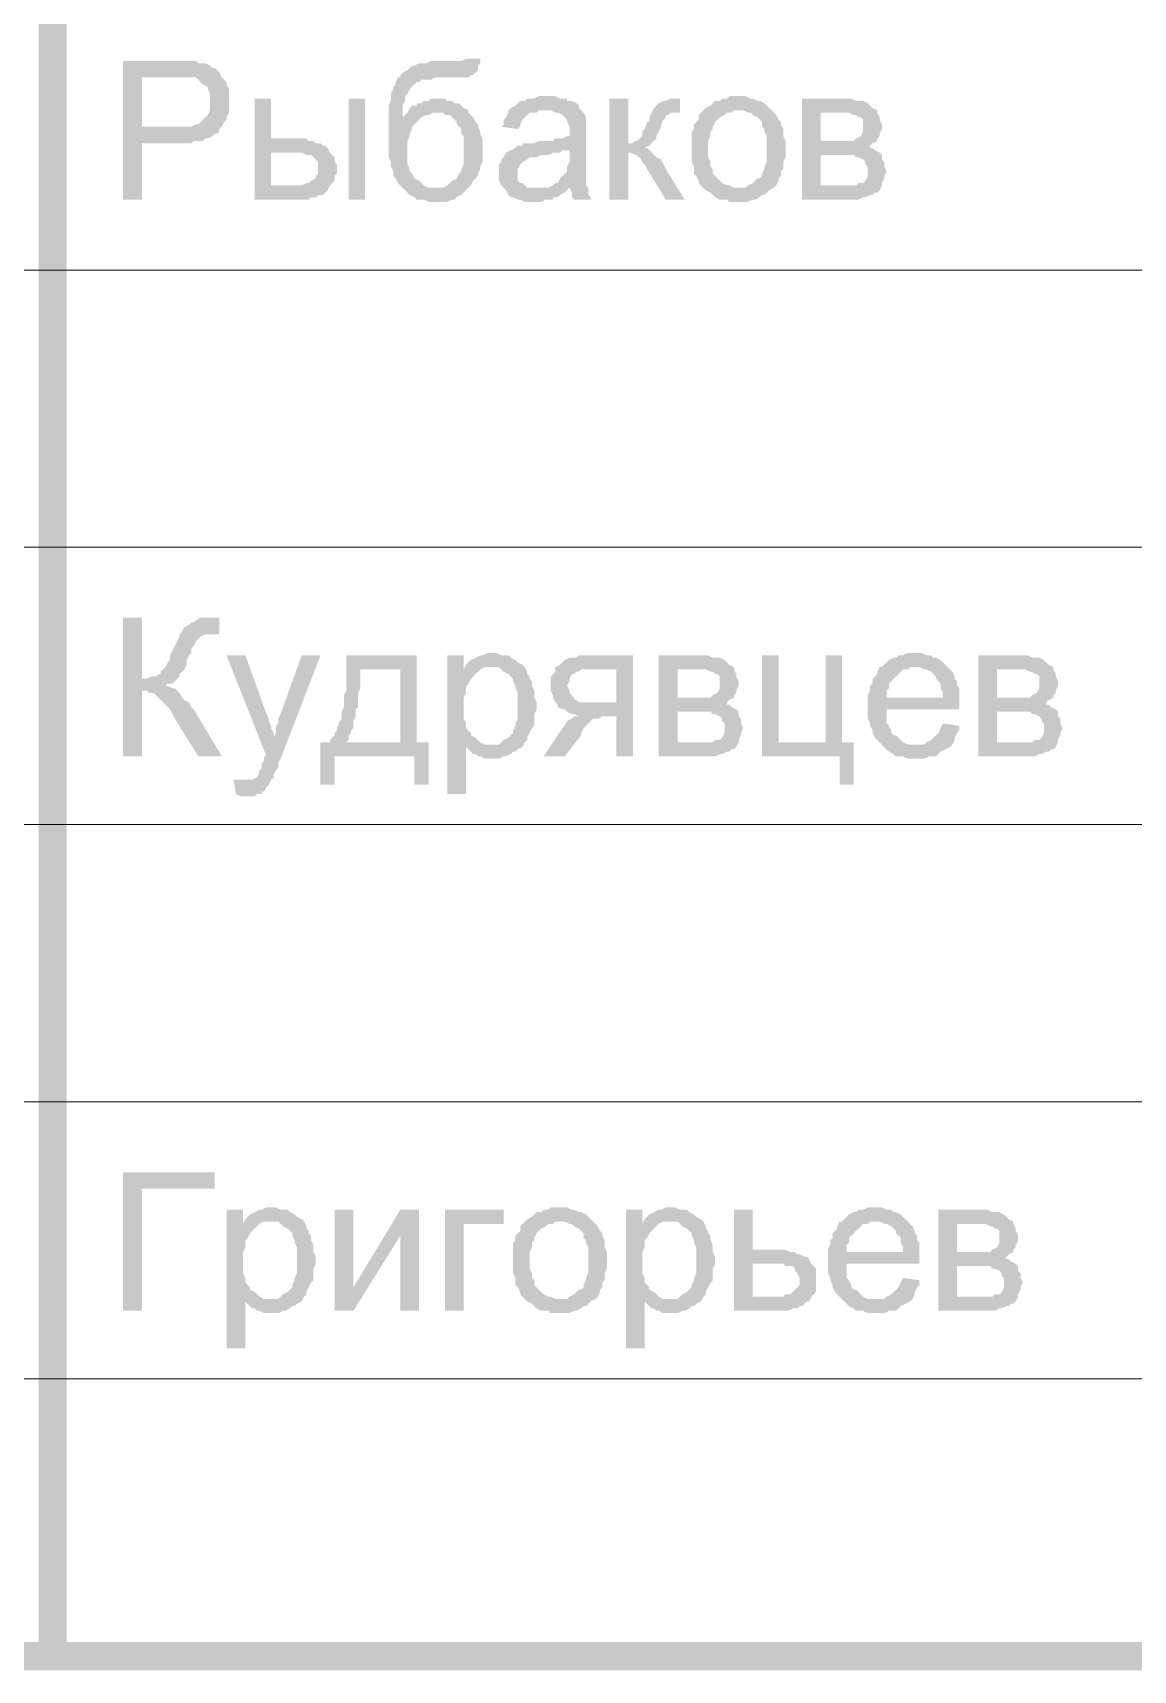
# Model space of a CAD drawing. Header units: millimetres. Extents: x -383313 to -161684, y -117025 to 99224.
# Drawn here: x -331600 to -329616, y -36104 to -33154 of the extents above; entities that cross this region are included whole.
import ezdxf

# ---------------------------------------------------------------- set-up
doc = ezdxf.new("R2010")
doc.units = ezdxf.units.MM
doc.header["$MEASUREMENT"] = 0
doc.layers.add('PDF_Geometry', color=7, linetype='Continuous')
doc.layers.add('PDF_Solid Fills', color=7, linetype='Continuous')

# ---------------------------------------------------------------- blocks, each defined once
blk = doc.blocks.new('A$Cf5759c35')
at = {"layer": 'PDF_Solid Fills'}
for points in [[(27122.8, -14939.4), (27025.4, -14939.4), (27025.4, -15189.2), (27059.3, -15189.2), (27059.3, -15087.6), (27122.8, -15087.6), (27131.3, -15087.6), (27139.7, -15087.6), (27148.2, -15087.6), (27152.4, -15083.4), (27160.9, -15083.4), (27169.4, -15083.4), (27173.6, -15079.1), (27177.8, -15079.1), (27186.3, -15074.9), (27190.5, -15070.7), (27194.8, -15070.7), (27199, -15066.4), (27199, -15062.2), (27059.3, -15058), (27059.3, -14969.1), (27122.8, -14969.1), (27203.2, -14969.1), (27199, -14960.6), (27194.8, -14956.4), (27190.5, -14952.1), (27186.3, -14952.1), (27182.1, -14947.9), (27173.6, -14943.7), (27165.1, -14943.7), (27160.9, -14943.7), (27156.7, -14939.4), (27152.4, -14939.4), (27144, -14939.4), (27139.7, -14939.4), (27131.3, -14939.4)], [(27643.5, -14935.2), (27643.5, -14935.2), (27635, -14939.4), (27635, -14939.4), (27635, -14939.4), (27630.8, -14939.4), (27622.3, -14939.4), (27613.9, -14939.4), (27601.2, -14939.4), (27592.7, -14939.4), (27584.2, -14939.4), (27580, -14939.4), (27571.5, -14943.7), (27563.1, -14943.7), (27558.8, -14943.7), (27550.4, -14947.9), (27546.1, -14947.9), (27541.9, -14952.1), (27537.7, -14956.4), (27529.2, -14960.6), (27525, -14964.8), (27525, -14969.1), (27520.7, -14969.1), (27516.5, -14977.5), (27516.5, -14981.8), (27512.3, -14986), (27512.3, -14990.2), (27508, -14998.7), (27508, -15002.9), (27508, -15011.4), (27503.8, -15019.9), (27503.8, -15024.1), (27503.8, -15032.6), (27503.8, -15041), (27503.8, -15049.5), (27503.8, -15062.2), (27503.8, -15066.4), (27503.8, -15074.9), (27503.8, -15083.4), (27503.8, -15091.8), (27503.8, -15100.3), (27503.8, -15108.8), (27503.8, -15113), (27508, -15121.5), (27508, -15125.7), (27508, -15129.9), (27512.3, -15138.4), (27512.3, -15142.6), (27512.3, -15146.9), (27516.5, -15151.1), (27520.7, -15159.6), (27525, -15163.8), (27529.2, -15168), (27533.4, -15172.3), (27537.7, -15176.5), (27541.9, -15180.7), (27550.4, -15185), (27554.6, -15189.2), (27558.8, -15189.2), (27567.3, -15189.2), (27575.8, -15193.4), (27580, -15193.4), (27588.5, -15193.4), (27596.9, -15193.4), (27601.2, -15193.4), (27609.6, -15193.4), (27618.1, -15189.2), (27622.3, -15189.2), (27626.6, -15185), (27635, -15180.7), (27635, -15180.7), (27639.3, -15176.5), (27643.5, -15172.3), (27647.7, -15168), (27588.5, -15168), (27588.5, -15168), (27580, -15168), (27575.8, -15168), (27567.3, -15163.8), (27563.1, -15159.6), (27558.8, -15155.3), (27550.4, -15151.1), (27550.4, -15151.1), (27546.1, -15142.6), (27541.9, -15138.4), (27541.9, -15134.2), (27537.7, -15125.7), (27537.7, -15117.2), (27537.7, -15113), (27537.7, -15104.5), (27537.7, -15096.1), (27537.7, -15087.6), (27537.7, -15083.4), (27541.9, -15074.9), (27541.9, -15070.7), (27546.1, -15062.2), (27546.1, -15058), (27550.4, -15053.7), (27554.6, -15049.5), (27558.8, -15045.3), (27529.2, -15041), (27529.2, -15041), (27529.2, -15032.6), (27529.2, -15028.3), (27529.2, -15019.9), (27533.4, -15011.4), (27533.4, -15007.2), (27533.4, -15002.9), (27537.7, -14998.7), (27541.9, -14990.2), (27546.1, -14986), (27550.4, -14981.8), (27554.6, -14977.5), (27558.8, -14977.5), (27563.1, -14973.3), (27567.3, -14973.3), (27575.8, -14973.3), (27580, -14973.3), (27588.5, -14969.1), (27596.9, -14969.1), (27605.4, -14969.1), (27613.9, -14969.1), (27622.3, -14969.1), (27630.8, -14969.1), (27635, -14969.1), (27643.5, -14969.1), (27647.7, -14969.1), (27652, -14964.8), (27656.2, -14964.8), (27660.4, -14960.6), (27664.7, -14956.4), (27664.7, -14947.9), (27668.9, -14943.7), (27668.9, -14935.2)], [(27203.2, -14969.1), (27122.8, -14969.1), (27156.7, -14969.1), (27160.9, -14973.3), (27165.1, -14977.5), (27169.4, -14981.8), (27177.8, -14986), (27177.8, -14986), (27177.8, -14990.2), (27182.1, -14998.7), (27182.1, -15007.2), (27182.1, -15011.4), (27182.1, -15015.6), (27182.1, -15024.1), (27182.1, -15028.3), (27177.8, -15036.8), (27173.6, -15041), (27169.4, -15045.3), (27169.4, -15045.3), (27165.1, -15049.5), (27160.9, -15053.7), (27156.7, -15053.7), (27148.2, -15058), (27139.7, -15058), (27135.5, -15058), (27122.8, -15058), (27059.3, -15058), (27199, -15062.2), (27203.2, -15058), (27207.5, -15049.5), (27211.7, -15045.3), (27211.7, -15041), (27215.9, -15032.6), (27215.9, -15024.1), (27215.9, -15019.9), (27215.9, -15011.4), (27215.9, -15011.4), (27215.9, -15002.9), (27215.9, -14998.7), (27215.9, -14990.2), (27211.7, -14981.8), (27211.7, -14977.5), (27207.5, -14973.3)], [(27292.1, -15007.2), (27262.5, -15007.2), (27262.5, -15189.2), (27359.9, -15189.2), (27364.1, -15185), (27372.6, -15185), (27376.8, -15180.7), (27385.3, -15180.7), (27389.5, -15176.5), (27393.7, -15172.3), (27393.7, -15172.3), (27398, -15163.8), (27292.1, -15163.8), (27292.1, -15104.5), (27326, -15104.5), (27398, -15104.5), (27393.7, -15096.1), (27389.5, -15091.8), (27385.3, -15091.8), (27381, -15087.6), (27372.6, -15087.6), (27368.3, -15083.4), (27359.9, -15083.4), (27355.6, -15079.1), (27347.2, -15079.1), (27338.7, -15079.1), (27330.2, -15079.1), (27292.1, -15079.1)], [(27592.7, -15007.2), (27580, -15007.2), (27575.8, -15011.4), (27567.3, -15011.4), (27563.1, -15015.6), (27554.6, -15015.6), (27554.6, -15019.9), (27546.1, -15019.9), (27541.9, -15024.1), (27537.7, -15032.6), (27533.4, -15036.8), (27529.2, -15041), (27558.8, -15045.3), (27563.1, -15041), (27571.5, -15036.8), (27575.8, -15036.8), (27584.2, -15032.6), (27588.5, -15032.6), (27647.7, -15032.6), (27647.7, -15028.3), (27639.3, -15024.1), (27635, -15019.9), (27630.8, -15015.6), (27622.3, -15015.6), (27618.1, -15011.4), (27609.6, -15011.4), (27605.4, -15007.2), (27596.9, -15007.2)], [(27791.7, -15002.9), (27791.7, -15002.9), (27774.7, -15002.9), (27766.3, -15007.2), (27762, -15007.2), (27753.6, -15007.2), (27749.3, -15011.4), (27740.9, -15011.4), (27736.6, -15015.6), (27732.4, -15019.9), (27723.9, -15024.1), (27719.7, -15028.3), (27783.2, -15028.3), (27787.4, -15028.3), (27795.9, -15028.3), (27804.4, -15032.6), (27808.6, -15032.6), (27817.1, -15036.8), (27821.3, -15041), (27821.3, -15041), (27825.5, -15045.3), (27825.5, -15049.5), (27829.8, -15058), (27829.8, -15066.4), (27829.8, -15066.4), (27829.8, -15074.9), (27825.5, -15074.9), (27817.1, -15079.1), (27812.8, -15079.1), (27804.4, -15079.1), (27800.1, -15083.4), (27791.7, -15083.4), (27783.2, -15083.4), (27774.7, -15083.4), (27766.3, -15087.6), (27757.8, -15087.6), (27753.6, -15087.6), (27745.1, -15087.6), (27745.1, -15091.8), (27736.6, -15091.8), (27732.4, -15096.1), (27829.8, -15100.3), (27829.8, -15108.8), (27829.8, -15113), (27829.8, -15121.5), (27825.5, -15129.9), (27825.5, -15134.2), (27825.5, -15138.4), (27821.3, -15142.6), (27817.1, -15146.9), (27812.8, -15151.1), (27808.6, -15159.6), (27804.4, -15159.6), (27800.1, -15163.8), (27791.7, -15168), (27829.8, -15168), (27829.8, -15168), (27834, -15176.5), (27834, -15185), (27838.2, -15189.2), (27867.9, -15189.2), (27867.9, -15185), (27863.6, -15180.7), (27863.6, -15172.3), (27863.6, -15168), (27859.4, -15163.8), (27859.4, -15159.6), (27859.4, -15155.3), (27859.4, -15151.1), (27859.4, -15142.6), (27859.4, -15134.2), (27859.4, -15125.7), (27859.4, -15113), (27859.4, -15070.7), (27859.4, -15070.7), (27859.4, -15062.2), (27859.4, -15053.7), (27859.4, -15049.5), (27859.4, -15045.3), (27859.4, -15041), (27855.2, -15032.6), (27850.9, -15028.3), (27846.7, -15024.1), (27846.7, -15019.9), (27842.5, -15015.6), (27834, -15011.4), (27825.5, -15011.4), (27825.5, -15007.2), (27817.1, -15007.2), (27812.8, -15007.2), (27804.4, -15002.9), (27795.9, -15002.9)], [(27935.6, -15007.2), (27901.7, -15007.2), (27901.7, -15189.2), (27935.6, -15189.2), (27935.6, -15104.5), (27977.9, -15104.5), (27973.7, -15100.3), (27969.5, -15096.1), (27965.2, -15096.1), (27965.2, -15096.1), (27973.7, -15091.8), (27977.9, -15087.6), (27935.6, -15087.6)], [(28028.7, -15007.2), (28011.8, -15007.2), (28003.3, -15011.4), (27999.1, -15011.4), (27990.6, -15015.6), (27986.4, -15019.9), (27986.4, -15019.9), (27982.2, -15024.1), (27977.9, -15032.6), (28020.3, -15032.6), (28028.7, -15032.6)], [(28134.6, -15002.9), (28134.6, -15002.9), (28117.6, -15002.9), (28113.4, -15007.2), (28104.9, -15007.2), (28100.7, -15011.4), (28092.2, -15011.4), (28088, -15015.6), (28083.8, -15019.9), (28075.3, -15024.1), (28075.3, -15024.1), (28071.1, -15028.3), (28134.6, -15028.3), (28134.6, -15028.3), (28143, -15028.3), (28151.5, -15032.6), (28155.7, -15032.6), (28160, -15036.8), (28168.4, -15041), (28172.7, -15045.3), (28176.9, -15049.5), (28176.9, -15058), (28181.1, -15062.2), (28181.1, -15066.4), (28185.4, -15074.9), (28185.4, -15083.4), (28185.4, -15087.6), (28185.4, -15096.1), (28185.4, -15100.3), (28185.4, -15108.8), (28185.4, -15117.2), (28185.4, -15121.5), (28181.1, -15129.9), (28181.1, -15134.2), (28176.9, -15142.6), (28176.9, -15146.9), (28172.7, -15151.1), (28168.4, -15151.1), (28164.2, -15155.3), (28160, -15159.6), (28151.5, -15163.8), (28147.3, -15168), (28138.8, -15168), (28134.6, -15168), (28071.1, -15168), (28075.3, -15172.3), (28083.8, -15176.5), (28088, -15180.7), (28092.2, -15185), (28100.7, -15189.2), (28104.9, -15189.2), (28113.4, -15189.2), (28117.6, -15193.4), (28126.1, -15193.4), (28134.6, -15193.4), (28138.8, -15193.4), (28143, -15193.4), (28151.5, -15193.4), (28160, -15189.2), (28164.2, -15189.2), (28172.7, -15185), (28176.9, -15180.7), (28181.1, -15180.7), (28185.4, -15176.5), (28189.6, -15172.3), (28198.1, -15168), (28202.3, -15163.8), (28206.5, -15155.3), (28206.5, -15151.1), (28206.5, -15151.1), (28210.8, -15146.9), (28210.8, -15138.4), (28215, -15134.2), (28215, -15125.7), (28215, -15121.5), (28219.2, -15113), (28219.2, -15104.5), (28219.2, -15096.1), (28219.2, -15091.8), (28219.2, -15083.4), (28215, -15074.9), (28215, -15066.4), (28215, -15062.2), (28210.8, -15053.7), (28210.8, -15049.5), (28206.5, -15045.3), (28202.3, -15036.8), (28198.1, -15032.6), (28193.8, -15028.3), (28189.6, -15024.1), (28185.4, -15019.9), (28181.1, -15015.6), (28172.7, -15011.4), (28168.4, -15011.4), (28160, -15007.2), (28155.7, -15007.2), (28147.3, -15002.9), (28143, -15002.9)], [(28320.8, -15007.2), (28248.9, -15007.2), (28248.9, -15189.2), (28350.5, -15189.2), (28358.9, -15185), (28363.2, -15185), (28371.6, -15180.7), (28375.9, -15180.7), (28380.1, -15176.5), (28384.3, -15176.5), (28388.6, -15172.3), (28392.8, -15163.8), (28282.7, -15163.8), (28282.7, -15108.8), (28320.8, -15108.8), (28388.6, -15104.5), (28380.1, -15100.3), (28375.9, -15096.1), (28371.6, -15096.1), (28371.6, -15091.8), (28375.9, -15087.6), (28282.7, -15083.4), (28282.7, -15032.6), (28316.6, -15032.6), (28384.3, -15028.3), (28375.9, -15024.1), (28371.6, -15019.9), (28367.4, -15015.6), (28358.9, -15011.4), (28358.9, -15011.4), (28350.5, -15011.4), (28346.2, -15011.4), (28337.8, -15007.2), (28329.3, -15007.2)], [(27647.7, -15032.6), (27588.5, -15032.6), (27601.2, -15032.6), (27605.4, -15036.8), (27613.9, -15036.8), (27618.1, -15041), (27622.3, -15045.3), (27626.6, -15049.5), (27626.6, -15053.7), (27630.8, -15058), (27635, -15062.2), (27635, -15070.7), (27639.3, -15074.9), (27639.3, -15083.4), (27639.3, -15091.8), (27639.3, -15096.1), (27639.3, -15104.5), (27639.3, -15113), (27639.3, -15121.5), (27639.3, -15125.7), (27635, -15134.2), (27635, -15138.4), (27630.8, -15142.6), (27626.6, -15151.1), (27626.6, -15151.1), (27618.1, -15155.3), (27613.9, -15159.6), (27609.6, -15163.8), (27601.2, -15168), (27596.9, -15168), (27588.5, -15168), (27647.7, -15168), (27652, -15163.8), (27656.2, -15155.3), (27660.4, -15151.1), (27664.7, -15146.9), (27664.7, -15142.6), (27668.9, -15134.2), (27668.9, -15129.9), (27673.1, -15121.5), (27673.1, -15113), (27673.1, -15108.8), (27673.1, -15100.3), (27673.1, -15096.1), (27673.1, -15087.6), (27673.1, -15079.1), (27668.9, -15070.7), (27668.9, -15066.4), (27664.7, -15058), (27664.7, -15053.7), (27660.4, -15049.5), (27656.2, -15041), (27652, -15036.8)], [(27719.7, -15028.3), (27719.7, -15032.6), (27715.5, -15041), (27711.2, -15045.3), (27711.2, -15053.7), (27707, -15058), (27736.6, -15062.2), (27740.9, -15058), (27740.9, -15053.7), (27745.1, -15045.3), (27749.3, -15041), (27753.6, -15036.8), (27757.8, -15032.6), (27762, -15032.6), (27770.5, -15032.6), (27774.7, -15028.3), (27783.2, -15028.3)], [(27977.9, -15032.6), (27973.7, -15041), (27973.7, -15049.5), (27969.5, -15049.5), (27965.2, -15062.2), (27961, -15066.4), (27961, -15074.9), (27956.8, -15079.1), (27956.8, -15079.1), (27952.5, -15083.4), (27948.3, -15083.4), (27944.1, -15087.6), (27935.6, -15087.6), (27977.9, -15087.6), (27982.2, -15083.4), (27986.4, -15079.1), (27986.4, -15074.9), (27990.6, -15066.4), (27994.9, -15058), (27994.9, -15053.7), (27999.1, -15045.3), (28003.3, -15041), (28003.3, -15036.8), (28007.6, -15036.8), (28011.8, -15032.6), (28020.3, -15032.6)], [(28071.1, -15028.3), (28066.8, -15032.6), (28062.6, -15036.8), (28062.6, -15045.3), (28058.4, -15049.5), (28054.1, -15053.7), (28054.1, -15062.2), (28049.9, -15066.4), (28049.9, -15074.9), (28049.9, -15083.4), (28049.9, -15091.8), (28049.9, -15100.3), (28049.9, -15100.3), (28049.9, -15108.8), (28049.9, -15117.2), (28049.9, -15121.5), (28054.1, -15129.9), (28054.1, -15138.4), (28054.1, -15142.6), (28058.4, -15146.9), (28062.6, -15155.3), (28062.6, -15159.6), (28066.8, -15163.8), (28071.1, -15168), (28134.6, -15168), (28130.3, -15168), (28126.1, -15168), (28117.6, -15163.8), (28113.4, -15163.8), (28104.9, -15159.6), (28100.7, -15155.3), (28096.5, -15151.1), (28096.5, -15151.1), (28092.2, -15146.9), (28088, -15142.6), (28088, -15134.2), (28083.8, -15129.9), (28083.8, -15121.5), (28079.5, -15113), (28079.5, -15108.8), (28079.5, -15100.3), (28079.5, -15096.1), (28079.5, -15087.6), (28079.5, -15083.4), (28083.8, -15074.9), (28083.8, -15066.4), (28088, -15062.2), (28088, -15058), (28092.2, -15049.5), (28096.5, -15045.3), (28096.5, -15045.3), (28100.7, -15041), (28109.2, -15036.8), (28113.4, -15032.6), (28121.9, -15032.6), (28126.1, -15028.3), (28134.6, -15028.3)], [(28384.3, -15028.3), (28316.6, -15032.6), (28316.6, -15032.6), (28333.5, -15032.6), (28342, -15036.8), (28346.2, -15036.8), (28350.5, -15041), (28354.7, -15041), (28358.9, -15045.3), (28358.9, -15053.7), (28358.9, -15058), (28358.9, -15062.2), (28358.9, -15066.4), (28354.7, -15074.9), (28354.7, -15074.9), (28346.2, -15079.1), (28342, -15083.4), (28337.8, -15083.4), (28329.3, -15083.4), (28325.1, -15083.4), (28312.4, -15083.4), (28282.7, -15083.4), (28375.9, -15087.6), (28384.3, -15083.4), (28384.3, -15079.1), (28388.6, -15074.9), (28388.6, -15070.7), (28392.8, -15062.2), (28392.8, -15058), (28392.8, -15053.7), (28388.6, -15045.3), (28388.6, -15041), (28384.3, -15032.6)], [(27398, -15104.5), (27326, -15104.5), (27347.2, -15104.5), (27355.6, -15108.8), (27359.9, -15108.8), (27364.1, -15108.8), (27368.3, -15113), (27372.6, -15117.2), (27376.8, -15121.5), (27376.8, -15129.9), (27376.8, -15134.2), (27376.8, -15134.2), (27376.8, -15142.6), (27372.6, -15146.9), (27372.6, -15151.1), (27364.1, -15155.3), (27364.1, -15155.3), (27359.9, -15159.6), (27355.6, -15159.6), (27347.2, -15163.8), (27342.9, -15163.8), (27334.5, -15163.8), (27321.8, -15163.8), (27292.1, -15163.8), (27398, -15163.8), (27402.2, -15159.6), (27406.4, -15155.3), (27406.4, -15146.9), (27410.7, -15142.6), (27410.7, -15134.2), (27410.7, -15134.2), (27410.7, -15125.7), (27406.4, -15121.5), (27406.4, -15113), (27402.2, -15108.8)], [(27732.4, -15096.1), (27723.9, -15100.3), (27723.9, -15100.3), (27715.5, -15104.5), (27711.2, -15113), (27707, -15117.2), (27707, -15121.5), (27702.8, -15125.7), (27702.8, -15134.2), (27702.8, -15142.6), (27702.8, -15142.6), (27702.8, -15151.1), (27702.8, -15155.3), (27707, -15163.8), (27711.2, -15168), (27715.5, -15172.3), (27719.7, -15180.7), (27719.7, -15180.7), (27723.9, -15185), (27728.2, -15185), (27736.6, -15189.2), (27740.9, -15189.2), (27749.3, -15193.4), (27757.8, -15193.4), (27766.3, -15193.4), (27770.5, -15193.4), (27779, -15193.4), (27787.4, -15189.2), (27791.7, -15189.2), (27800.1, -15189.2), (27800.1, -15185), (27808.6, -15185), (27812.8, -15180.7), (27821.3, -15176.5), (27825.5, -15172.3), (27770.5, -15168), (27770.5, -15168), (27762, -15168), (27753.6, -15168), (27749.3, -15163.8), (27745.1, -15159.6), (27740.9, -15159.6), (27736.6, -15155.3), (27736.6, -15146.9), (27736.6, -15142.6), (27736.6, -15138.4), (27736.6, -15134.2), (27740.9, -15125.7), (27740.9, -15125.7), (27745.1, -15121.5), (27753.6, -15117.2), (27757.8, -15113), (27762, -15113), (27770.5, -15113), (27779, -15108.8), (27783.2, -15108.8), (27791.7, -15108.8), (27800.1, -15104.5), (27804.4, -15104.5), (27812.8, -15104.5), (27817.1, -15100.3), (27825.5, -15100.3), (27829.8, -15100.3)], [(27977.9, -15104.5), (27935.6, -15104.5), (27939.8, -15104.5), (27948.3, -15108.8), (27952.5, -15108.8), (27952.5, -15113), (27956.8, -15113), (27961, -15121.5), (27965.2, -15125.7), (27969.5, -15134.2), (28003.3, -15189.2), (28037.2, -15189.2), (28003.3, -15134.2), (28003.3, -15134.2), (27999.1, -15125.7), (27994.9, -15117.2), (27986.4, -15113), (27982.2, -15108.8)], [(28388.6, -15104.5), (28320.8, -15108.8), (28320.8, -15108.8), (28342, -15108.8), (28346.2, -15113), (28350.5, -15113), (28358.9, -15117.2), (28363.2, -15121.5), (28363.2, -15125.7), (28367.4, -15129.9), (28367.4, -15138.4), (28367.4, -15142.6), (28367.4, -15146.9), (28363.2, -15155.3), (28358.9, -15159.6), (28354.7, -15159.6), (28350.5, -15159.6), (28346.2, -15163.8), (28337.8, -15163.8), (28329.3, -15163.8), (28320.8, -15163.8), (28282.7, -15163.8), (28392.8, -15163.8), (28392.8, -15159.6), (28397, -15151.1), (28397, -15146.9), (28401.3, -15138.4), (28401.3, -15138.4), (28397, -15129.9), (28397, -15121.5), (28392.8, -15117.2), (28392.8, -15108.8)], [(27059.3, -15942.7), (27025.4, -15942.7), (27025.4, -16192.5), (27059.3, -16192.5), (27059.3, -16074), (27122.8, -16074), (27118.6, -16069.7), (27114.3, -16069.7), (27105.9, -16065.5), (27101.6, -16065.5), (27105.9, -16061.3), (27114.3, -16061.3), (27118.6, -16057), (27059.3, -16052.8)], [(27177.8, -15942.7), (27177.8, -15942.7), (27165.1, -15942.7), (27156.7, -15947), (27152.4, -15951.2), (27148.2, -15951.2), (27144, -15955.4), (27135.5, -15959.7), (27131.3, -15968.1), (27131.3, -15968.1), (27186.3, -15972.4), (27194.8, -15972.4), (27199, -15972.4), (27199, -15942.7), (27199, -15942.7), (27190.5, -15942.7)], [(27131.3, -15968.1), (27127, -15972.4), (27127, -15976.6), (27122.8, -15985.1), (27118.6, -15993.5), (27114.3, -16002), (27110.1, -16010.5), (27110.1, -16018.9), (27105.9, -16023.2), (27101.6, -16031.6), (27097.4, -16035.9), (27093.2, -16040.1), (27093.2, -16044.3), (27088.9, -16044.3), (27084.7, -16048.6), (27076.2, -16048.6), (27067.8, -16052.8), (27059.3, -16052.8), (27118.6, -16057), (27122.8, -16052.8), (27127, -16048.6), (27127, -16044.3), (27131.3, -16040.1), (27135.5, -16035.9), (27139.7, -16027.4), (27139.7, -16018.9), (27144, -16010.5), (27148.2, -16006.2), (27148.2, -15997.8), (27152.4, -15993.5), (27156.7, -15985.1), (27160.9, -15980.8), (27165.1, -15976.6), (27165.1, -15976.6), (27173.6, -15972.4), (27177.8, -15972.4), (27186.3, -15972.4)], [(27245.6, -16010.5), (27211.7, -16010.5), (27283.7, -16192.5), (27296.4, -16158.6), (27296.4, -16154.4), (27296.4, -16150.2), (27292.1, -16141.7), (27292.1, -16137.5), (27287.9, -16129), (27287.9, -16124.8), (27283.7, -16116.3)], [(27381, -16010.5), (27347.2, -16010.5), (27309.1, -16116.3), (27309.1, -16116.3), (27304.8, -16124.8), (27304.8, -16133.2), (27300.6, -16137.5), (27300.6, -16145.9), (27300.6, -16150.2), (27296.4, -16158.6), (27283.7, -16192.5), (27279.4, -16192.5), (27279.4, -16201), (27275.2, -16205.2), (27275.2, -16213.7), (27271, -16217.9), (27271, -16222.1), (27271, -16222.1), (27266.7, -16230.6), (27258.3, -16234.8), (27258.3, -16234.8), (27249.8, -16234.8), (27241.3, -16234.8), (27292.1, -16234.8), (27292.1, -16234.8), (27296.4, -16230.6), (27296.4, -16226.4), (27300.6, -16217.9), (27304.8, -16213.7), (27304.8, -16205.2), (27309.1, -16196.7)], [(27554.6, -16010.5), (27427.6, -16010.5), (27427.6, -16035.9), (27525, -16035.9), (27525, -16167.1), (27427.6, -16167.1), (27398, -16167.1), (27381, -16167.1), (27381, -16243.3), (27406.4, -16243.3), (27406.4, -16192.5), (27550.4, -16192.5), (27575.8, -16167.1), (27554.6, -16167.1)], [(27639.3, -16010.5), (27609.6, -16010.5), (27609.6, -16260.2), (27643.5, -16260.2), (27643.5, -16175.6), (27685.8, -16171.3), (27681.6, -16171.3), (27677.4, -16171.3), (27668.9, -16167.1), (27664.7, -16162.9), (27660.4, -16158.6), (27652, -16154.4), (27652, -16150.2), (27647.7, -16145.9), (27643.5, -16141.7), (27643.5, -16133.2), (27639.3, -16124.8), (27639.3, -16120.5), (27639.3, -16112.1), (27639.3, -16103.6), (27639.3, -16099.4), (27639.3, -16090.9), (27639.3, -16086.7), (27643.5, -16078.2), (27643.5, -16069.7), (27643.5, -16065.5), (27647.7, -16061.3), (27652, -16052.8), (27656.2, -16048.6), (27660.4, -16044.3), (27664.7, -16040.1), (27668.9, -16035.9), (27639.3, -16035.9)], [(27690.1, -16006.2), (27690.1, -16006.2), (27681.6, -16006.2), (27673.1, -16010.5), (27668.9, -16010.5), (27660.4, -16014.7), (27660.4, -16014.7), (27652, -16018.9), (27647.7, -16023.2), (27643.5, -16027.4), (27690.1, -16031.6), (27694.3, -16031.6), (27702.8, -16031.6), (27707, -16035.9), (27711.2, -16040.1), (27719.7, -16044.3), (27723.9, -16048.6), (27728.2, -16052.8), (27728.2, -16057), (27732.4, -16065.5), (27732.4, -16069.7), (27736.6, -16078.2), (27736.6, -16082.4), (27736.6, -16090.9), (27736.6, -16099.4), (27736.6, -16103.6), (27736.6, -16112.1), (27736.6, -16120.5), (27736.6, -16124.8), (27732.4, -16133.2), (27732.4, -16137.5), (27728.2, -16145.9), (27728.2, -16150.2), (27723.9, -16154.4), (27719.7, -16158.6), (27711.2, -16162.9), (27707, -16167.1), (27702.8, -16171.3), (27694.3, -16171.3), (27685.8, -16171.3), (27643.5, -16175.6), (27643.5, -16175.6), (27652, -16184), (27656.2, -16188.3), (27660.4, -16188.3), (27664.7, -16192.5), (27668.9, -16192.5), (27677.4, -16196.7), (27681.6, -16196.7), (27690.1, -16196.7), (27690.1, -16196.7), (27698.5, -16196.7), (27702.8, -16196.7), (27711.2, -16192.5), (27715.5, -16192.5), (27723.9, -16188.3), (27728.2, -16184), (27732.4, -16184), (27736.6, -16179.8), (27745.1, -16175.6), (27749.3, -16167.1), (27753.6, -16162.9), (27753.6, -16158.6), (27757.8, -16150.2), (27757.8, -16150.2), (27762, -16141.7), (27766.3, -16137.5), (27766.3, -16129), (27766.3, -16120.5), (27766.3, -16116.3), (27770.5, -16107.8), (27770.5, -16099.4), (27770.5, -16099.4), (27770.5, -16095.1), (27766.3, -16086.7), (27766.3, -16078.2), (27766.3, -16074), (27762, -16065.5), (27762, -16057), (27757.8, -16052.8), (27757.8, -16048.6), (27753.6, -16044.3), (27753.6, -16040.1), (27749.3, -16031.6), (27745.1, -16027.4), (27736.6, -16023.2), (27732.4, -16018.9), (27732.4, -16018.9), (27723.9, -16014.7), (27719.7, -16010.5), (27711.2, -16010.5), (27707, -16010.5), (27698.5, -16006.2)], [(27944.1, -16010.5), (27846.7, -16010.5), (27842.5, -16014.7), (27829.8, -16014.7), (27821.3, -16018.9), (27817.1, -16023.2), (27812.8, -16027.4), (27812.8, -16027.4), (27804.4, -16031.6), (27914.4, -16035.9), (27914.4, -16095.1), (27880.6, -16095.1), (27808.6, -16099.4), (27808.6, -16103.6), (27817.1, -16107.8), (27821.3, -16107.8), (27825.5, -16112.1), (27834, -16116.3), (27838.2, -16116.3), (27846.7, -16120.5), (27842.5, -16120.5), (27914.4, -16120.5), (27914.4, -16192.5), (27944.1, -16192.5)], [(28062.6, -16010.5), (27990.6, -16010.5), (27990.6, -16192.5), (28092.2, -16192.5), (28100.7, -16188.3), (28104.9, -16188.3), (28113.4, -16184), (28117.6, -16184), (28121.9, -16179.8), (28126.1, -16179.8), (28130.3, -16175.6), (28134.6, -16167.1), (28024.5, -16167.1), (28024.5, -16112.1), (28062.6, -16112.1), (28130.3, -16107.8), (28121.9, -16103.6), (28117.6, -16099.4), (28113.4, -16099.4), (28113.4, -16095.1), (28117.6, -16090.9), (28024.5, -16086.7), (28024.5, -16035.9), (28058.4, -16035.9), (28126.1, -16031.6), (28117.6, -16027.4), (28113.4, -16023.2), (28109.2, -16018.9), (28100.7, -16014.7), (28100.7, -16014.7), (28092.2, -16014.7), (28088, -16014.7), (28079.5, -16010.5), (28071.1, -16010.5)], [(28206.5, -16010.5), (28176.9, -16010.5), (28176.9, -16192.5), (28316.6, -16192.5), (28316.6, -16243.3), (28342, -16243.3), (28342, -16167.1), (28320.8, -16167.1), (28206.5, -16167.1)], [(28320.8, -16010.5), (28291.2, -16010.5), (28291.2, -16167.1), (28206.5, -16167.1), (28320.8, -16167.1)], [(28452.1, -16006.2), (28452.1, -16006.2), (28439.4, -16006.2), (28430.9, -16010.5), (28422.4, -16010.5), (28418.2, -16014.7), (28414, -16014.7), (28405.5, -16018.9), (28401.3, -16023.2), (28397, -16027.4), (28392.8, -16031.6), (28452.1, -16031.6), (28456.3, -16031.6), (28460.5, -16031.6), (28469, -16035.9), (28473.2, -16035.9), (28481.7, -16040.1), (28485.9, -16044.3), (28490.2, -16048.6), (28490.2, -16052.8), (28494.4, -16057), (28498.6, -16061.3), (28498.6, -16069.7), (28502.9, -16078.2), (28502.9, -16086.7), (28401.3, -16086.7), (28532.5, -16086.7), (28532.5, -16078.2), (28532.5, -16069.7), (28528.3, -16065.5), (28528.3, -16057), (28524, -16052.8), (28524, -16048.6), (28519.8, -16040.1), (28515.6, -16035.9), (28511.3, -16031.6), (28507.1, -16027.4), (28502.9, -16023.2), (28498.6, -16018.9), (28490.2, -16014.7), (28485.9, -16014.7), (28481.7, -16010.5), (28473.2, -16010.5), (28464.8, -16006.2), (28460.5, -16006.2)], [(28638.3, -16010.5), (28566.4, -16010.5), (28566.4, -16192.5), (28668, -16192.5), (28676.4, -16188.3), (28680.7, -16188.3), (28689.1, -16184), (28693.4, -16184), (28697.6, -16179.8), (28701.8, -16179.8), (28706.1, -16175.6), (28710.3, -16167.1), (28600.2, -16167.1), (28600.2, -16112.1), (28638.3, -16112.1), (28706.1, -16107.8), (28697.6, -16103.6), (28693.4, -16099.4), (28689.1, -16099.4), (28689.1, -16095.1), (28693.4, -16090.9), (28600.2, -16086.7), (28600.2, -16035.9), (28634.1, -16035.9), (28701.8, -16031.6), (28693.4, -16027.4), (28689.1, -16023.2), (28684.9, -16018.9), (28676.4, -16014.7), (28676.4, -16014.7), (28668, -16014.7), (28663.7, -16014.7), (28655.3, -16010.5), (28646.8, -16010.5)], [(27427.6, -16035.9), (27427.6, -16074), (27423.4, -16082.4), (27423.4, -16103.6), (27419.1, -16112.1), (27419.1, -16116.3), (27419.1, -16124.8), (27414.9, -16129), (27414.9, -16133.2), (27410.7, -16141.7), (27410.7, -16145.9), (27406.4, -16150.2), (27406.4, -16154.4), (27402.2, -16158.6), (27398, -16162.9), (27398, -16167.1), (27427.6, -16167.1), (27427.6, -16167.1), (27431.8, -16162.9), (27431.8, -16154.4), (27436.1, -16150.2), (27436.1, -16145.9), (27440.3, -16141.7), (27440.3, -16133.2), (27440.3, -16129), (27444.5, -16120.5), (27444.5, -16116.3), (27444.5, -16107.8), (27448.8, -16103.6), (27448.8, -16095.1), (27448.8, -16086.7), (27448.8, -16078.2), (27453, -16069.7), (27453, -16061.3), (27453, -16052.8), (27453, -16044.3), (27453, -16035.9), (27525, -16035.9)], [(27643.5, -16027.4), (27639.3, -16035.9), (27668.9, -16035.9), (27677.4, -16031.6), (27681.6, -16031.6), (27690.1, -16031.6)], [(27804.4, -16031.6), (27804.4, -16040.1), (27800.1, -16044.3), (27795.9, -16048.6), (27795.9, -16057), (27795.9, -16065.5), (27795.9, -16069.7), (27795.9, -16074), (27800.1, -16082.4), (27800.1, -16086.7), (27804.4, -16095.1), (27808.6, -16099.4), (27880.6, -16095.1), (27880.6, -16095.1), (27867.9, -16095.1), (27863.6, -16095.1), (27855.2, -16095.1), (27846.7, -16095.1), (27842.5, -16090.9), (27838.2, -16090.9), (27838.2, -16086.7), (27834, -16082.4), (27829.8, -16078.2), (27829.8, -16074), (27825.5, -16065.5), (27825.5, -16065.5), (27829.8, -16057), (27829.8, -16052.8), (27834, -16044.3), (27838.2, -16044.3), (27842.5, -16040.1), (27846.7, -16040.1), (27850.9, -16035.9), (27859.4, -16035.9), (27872.1, -16035.9), (27914.4, -16035.9)], [(28126.1, -16031.6), (28058.4, -16035.9), (28058.4, -16035.9), (28075.3, -16035.9), (28083.8, -16040.1), (28088, -16040.1), (28092.2, -16044.3), (28096.5, -16044.3), (28100.7, -16048.6), (28100.7, -16057), (28100.7, -16061.3), (28100.7, -16065.5), (28100.7, -16069.7), (28096.5, -16078.2), (28096.5, -16078.2), (28088, -16082.4), (28083.8, -16086.7), (28079.5, -16086.7), (28071.1, -16086.7), (28066.8, -16086.7), (28054.1, -16086.7), (28024.5, -16086.7), (28117.6, -16090.9), (28126.1, -16086.7), (28126.1, -16082.4), (28130.3, -16078.2), (28130.3, -16074), (28134.6, -16065.5), (28134.6, -16061.3), (28134.6, -16057), (28130.3, -16048.6), (28130.3, -16044.3), (28126.1, -16035.9)], [(28392.8, -16031.6), (28388.6, -16031.6), (28384.3, -16040.1), (28384.3, -16044.3), (28380.1, -16048.6), (28375.9, -16052.8), (28375.9, -16061.3), (28371.6, -16065.5), (28371.6, -16074), (28367.4, -16082.4), (28367.4, -16086.7), (28367.4, -16095.1), (28367.4, -16103.6), (28367.4, -16112.1), (28367.4, -16116.3), (28367.4, -16124.8), (28371.6, -16133.2), (28371.6, -16137.5), (28375.9, -16145.9), (28375.9, -16150.2), (28380.1, -16158.6), (28384.3, -16162.9), (28388.6, -16167.1), (28392.8, -16171.3), (28452.1, -16171.3), (28452.1, -16171.3), (28443.6, -16171.3), (28439.4, -16171.3), (28430.9, -16167.1), (28426.7, -16162.9), (28422.4, -16158.6), (28418.2, -16154.4), (28414, -16154.4), (28409.7, -16150.2), (28409.7, -16145.9), (28405.5, -16137.5), (28401.3, -16133.2), (28401.3, -16124.8), (28401.3, -16116.3), (28401.3, -16107.8), (28532.5, -16107.8), (28532.5, -16107.8), (28532.5, -16103.6), (28532.5, -16095.1), (28532.5, -16086.7), (28401.3, -16086.7), (28401.3, -16082.4), (28401.3, -16074), (28405.5, -16069.7), (28405.5, -16061.3), (28409.7, -16057), (28414, -16052.8), (28418.2, -16048.6), (28422.4, -16044.3), (28426.7, -16040.1), (28430.9, -16035.9), (28439.4, -16035.9), (28443.6, -16031.6), (28452.1, -16031.6)], [(28701.8, -16031.6), (28634.1, -16035.9), (28634.1, -16035.9), (28651, -16035.9), (28659.5, -16040.1), (28663.7, -16040.1), (28668, -16044.3), (28672.2, -16044.3), (28676.4, -16048.6), (28676.4, -16057), (28676.4, -16061.3), (28676.4, -16065.5), (28676.4, -16069.7), (28672.2, -16078.2), (28672.2, -16078.2), (28663.7, -16082.4), (28659.5, -16086.7), (28655.3, -16086.7), (28646.8, -16086.7), (28642.6, -16086.7), (28629.9, -16086.7), (28600.2, -16086.7), (28693.4, -16090.9), (28701.8, -16086.7), (28701.8, -16082.4), (28706.1, -16078.2), (28706.1, -16074), (28710.3, -16065.5), (28710.3, -16061.3), (28710.3, -16057), (28706.1, -16048.6), (28706.1, -16044.3), (28701.8, -16035.9)], [(27122.8, -16074), (27059.3, -16074), (27067.8, -16074), (27072, -16078.2), (27080.5, -16078.2), (27084.7, -16082.4), (27088.9, -16086.7), (27093.2, -16090.9), (27097.4, -16095.1), (27101.6, -16099.4), (27105.9, -16103.6), (27110.1, -16107.8), (27114.3, -16116.3), (27118.6, -16124.8), (27160.9, -16192.5), (27203.2, -16192.5), (27152.4, -16107.8), (27148.2, -16103.6), (27144, -16095.1), (27135.5, -16090.9), (27131.3, -16086.7), (27127, -16078.2)], [(28130.3, -16107.8), (28062.6, -16112.1), (28062.6, -16112.1), (28083.8, -16112.1), (28088, -16116.3), (28092.2, -16116.3), (28100.7, -16120.5), (28104.9, -16124.8), (28104.9, -16129), (28109.2, -16133.2), (28109.2, -16141.7), (28109.2, -16145.9), (28109.2, -16150.2), (28104.9, -16158.6), (28100.7, -16162.9), (28096.5, -16162.9), (28092.2, -16162.9), (28088, -16167.1), (28079.5, -16167.1), (28071.1, -16167.1), (28062.6, -16167.1), (28024.5, -16167.1), (28134.6, -16167.1), (28134.6, -16162.9), (28138.8, -16154.4), (28138.8, -16150.2), (28143, -16141.7), (28143, -16141.7), (28138.8, -16133.2), (28138.8, -16124.8), (28134.6, -16120.5), (28134.6, -16112.1)], [(28706.1, -16107.8), (28638.3, -16112.1), (28638.3, -16112.1), (28659.5, -16112.1), (28663.7, -16116.3), (28668, -16116.3), (28676.4, -16120.5), (28680.7, -16124.8), (28680.7, -16129), (28684.9, -16133.2), (28684.9, -16141.7), (28684.9, -16145.9), (28684.9, -16150.2), (28680.7, -16158.6), (28676.4, -16162.9), (28672.2, -16162.9), (28668, -16162.9), (28663.7, -16167.1), (28655.3, -16167.1), (28646.8, -16167.1), (28638.3, -16167.1), (28600.2, -16167.1), (28710.3, -16167.1), (28710.3, -16162.9), (28714.5, -16154.4), (28714.5, -16150.2), (28718.8, -16141.7), (28718.8, -16141.7), (28714.5, -16133.2), (28714.5, -16124.8), (28710.3, -16120.5), (28710.3, -16112.1)], [(27842.5, -16120.5), (27838.2, -16120.5), (27834, -16124.8), (27825.5, -16129), (27821.3, -16137.5), (27817.1, -16141.7), (27783.2, -16192.5), (27821.3, -16192.5), (27850.9, -16154.4), (27850.9, -16150.2), (27855.2, -16141.7), (27859.4, -16137.5), (27863.6, -16133.2), (27867.9, -16129), (27872.1, -16124.8), (27876.3, -16124.8), (27880.6, -16124.8), (27889, -16120.5), (27897.5, -16120.5), (27914.4, -16120.5)], [(28502.9, -16133.2), (28502.9, -16133.2), (28498.6, -16141.7), (28494.4, -16150.2), (28490.2, -16154.4), (28485.9, -16158.6), (28481.7, -16162.9), (28481.7, -16162.9), (28473.2, -16167.1), (28469, -16171.3), (28460.5, -16171.3), (28452.1, -16171.3), (28392.8, -16171.3), (28392.8, -16171.3), (28397, -16175.6), (28401.3, -16179.8), (28405.5, -16184), (28414, -16188.3), (28418.2, -16192.5), (28426.7, -16192.5), (28430.9, -16192.5), (28439.4, -16196.7), (28447.8, -16196.7), (28452.1, -16196.7), (28452.1, -16196.7), (28460.5, -16196.7), (28469, -16196.7), (28477.5, -16192.5), (28481.7, -16192.5), (28490.2, -16192.5), (28494.4, -16188.3), (28498.6, -16184), (28507.1, -16179.8), (28507.1, -16179.8), (28515.6, -16175.6), (28519.8, -16171.3), (28524, -16162.9), (28524, -16158.6), (28528.3, -16150.2), (28532.5, -16145.9), (28532.5, -16137.5)], [(27224.4, -16234.8), (27228.6, -16260.2), (27237.1, -16264.5), (27262.5, -16264.5), (27266.7, -16260.2), (27275.2, -16260.2), (27275.2, -16256), (27279.4, -16256), (27283.7, -16247.5), (27287.9, -16243.3), (27292.1, -16234.8), (27241.3, -16234.8), (27241.3, -16234.8), (27232.9, -16234.8)], [(27190.5, -16941.8), (27025.4, -16941.8), (27025.4, -17191.6), (27059.3, -17191.6), (27059.3, -16971.4), (27190.5, -16971.4)], [(27241.3, -17009.5), (27211.7, -17009.5), (27211.7, -17259.3), (27245.6, -17259.3), (27245.6, -17174.6), (27287.9, -17170.4), (27283.7, -17170.4), (27279.4, -17170.4), (27271, -17166.2), (27266.7, -17161.9), (27262.5, -17157.7), (27254, -17153.5), (27254, -17149.2), (27249.8, -17145), (27245.6, -17140.8), (27245.6, -17132.3), (27241.3, -17123.8), (27241.3, -17119.6), (27241.3, -17111.1), (27241.3, -17102.7), (27241.3, -17098.4), (27241.3, -17090), (27241.3, -17085.7), (27245.6, -17077.3), (27245.6, -17068.8), (27245.6, -17064.6), (27249.8, -17060.3), (27254, -17051.9), (27258.3, -17047.6), (27262.5, -17043.4), (27266.7, -17039.2), (27271, -17034.9), (27241.3, -17034.9)], [(27292.1, -17005.3), (27292.1, -17005.3), (27283.7, -17005.3), (27275.2, -17009.5), (27271, -17009.5), (27262.5, -17013.8), (27262.5, -17013.8), (27254, -17018), (27249.8, -17022.2), (27245.6, -17026.5), (27292.1, -17030.7), (27296.4, -17030.7), (27304.8, -17030.7), (27309.1, -17034.9), (27313.3, -17039.2), (27321.8, -17043.4), (27326, -17047.6), (27330.2, -17051.9), (27330.2, -17056.1), (27334.5, -17064.6), (27334.5, -17068.8), (27338.7, -17077.3), (27338.7, -17081.5), (27338.7, -17090), (27338.7, -17098.4), (27338.7, -17102.7), (27338.7, -17111.1), (27338.7, -17119.6), (27338.7, -17123.8), (27334.5, -17132.3), (27334.5, -17136.5), (27330.2, -17145), (27330.2, -17149.2), (27326, -17153.5), (27321.8, -17157.7), (27313.3, -17161.9), (27309.1, -17166.2), (27304.8, -17170.4), (27296.4, -17170.4), (27287.9, -17170.4), (27245.6, -17174.6), (27245.6, -17174.6), (27254, -17183.1), (27258.3, -17187.3), (27262.5, -17187.3), (27266.7, -17191.6), (27271, -17191.6), (27279.4, -17195.8), (27283.7, -17195.8), (27292.1, -17195.8), (27292.1, -17195.8), (27300.6, -17195.8), (27304.8, -17195.8), (27313.3, -17191.6), (27317.5, -17191.6), (27326, -17187.3), (27330.2, -17183.1), (27334.5, -17183.1), (27338.7, -17178.9), (27347.2, -17174.6), (27351.4, -17166.2), (27355.6, -17161.9), (27355.6, -17157.7), (27359.9, -17149.2), (27359.9, -17149.2), (27364.1, -17140.8), (27368.3, -17136.5), (27368.3, -17128.1), (27368.3, -17119.6), (27368.3, -17115.4), (27372.6, -17106.9), (27372.6, -17098.4), (27372.6, -17098.4), (27372.6, -17094.2), (27368.3, -17085.7), (27368.3, -17077.3), (27368.3, -17073), (27364.1, -17064.6), (27364.1, -17056.1), (27359.9, -17051.9), (27359.9, -17047.6), (27355.6, -17043.4), (27355.6, -17039.2), (27351.4, -17030.7), (27347.2, -17026.5), (27338.7, -17022.2), (27334.5, -17018), (27334.5, -17018), (27326, -17013.8), (27321.8, -17009.5), (27313.3, -17009.5), (27309.1, -17009.5), (27300.6, -17005.3)], [(27558.8, -17009.5), (27525, -17009.5), (27440.3, -17149.2), (27406.4, -17191.6), (27440.3, -17191.6), (27525, -17056.1)], [(27711.2, -17009.5), (27605.4, -17009.5), (27605.4, -17191.6), (27639.3, -17191.6), (27639.3, -17034.9), (27711.2, -17034.9)], [(27812.8, -17005.3), (27812.8, -17005.3), (27795.9, -17005.3), (27791.7, -17009.5), (27783.2, -17009.5), (27779, -17013.8), (27770.5, -17013.8), (27766.3, -17018), (27762, -17022.2), (27753.6, -17026.5), (27753.6, -17026.5), (27749.3, -17030.7), (27812.8, -17030.7), (27812.8, -17030.7), (27821.3, -17030.7), (27829.8, -17034.9), (27834, -17034.9), (27838.2, -17039.2), (27846.7, -17043.4), (27850.9, -17047.6), (27855.2, -17051.9), (27855.2, -17060.3), (27859.4, -17064.6), (27859.4, -17068.8), (27863.6, -17077.3), (27863.6, -17085.7), (27863.6, -17090), (27863.6, -17098.4), (27863.6, -17102.7), (27863.6, -17111.1), (27863.6, -17119.6), (27863.6, -17123.8), (27859.4, -17132.3), (27859.4, -17136.5), (27855.2, -17145), (27855.2, -17149.2), (27850.9, -17153.5), (27846.7, -17153.5), (27842.5, -17157.7), (27838.2, -17161.9), (27829.8, -17166.2), (27825.5, -17170.4), (27817.1, -17170.4), (27812.8, -17170.4), (27749.3, -17170.4), (27753.6, -17174.6), (27762, -17178.9), (27766.3, -17183.1), (27770.5, -17187.3), (27779, -17191.6), (27783.2, -17191.6), (27791.7, -17191.6), (27795.9, -17195.8), (27804.4, -17195.8), (27812.8, -17195.8), (27817.1, -17195.8), (27821.3, -17195.8), (27829.8, -17195.8), (27838.2, -17191.6), (27842.5, -17191.6), (27850.9, -17187.3), (27855.2, -17183.1), (27859.4, -17183.1), (27863.6, -17178.9), (27867.9, -17174.6), (27876.3, -17170.4), (27880.6, -17166.2), (27884.8, -17157.7), (27884.8, -17153.5), (27884.8, -17153.5), (27889, -17149.2), (27889, -17140.8), (27893.3, -17136.5), (27893.3, -17128.1), (27893.3, -17123.8), (27897.5, -17115.4), (27897.5, -17106.9), (27897.5, -17098.4), (27897.5, -17094.2), (27897.5, -17085.7), (27893.3, -17077.3), (27893.3, -17068.8), (27893.3, -17064.6), (27889, -17056.1), (27889, -17051.9), (27884.8, -17047.6), (27880.6, -17039.2), (27876.3, -17034.9), (27872.1, -17030.7), (27867.9, -17026.5), (27863.6, -17022.2), (27859.4, -17018), (27850.9, -17013.8), (27846.7, -17013.8), (27838.2, -17009.5), (27834, -17009.5), (27825.5, -17005.3), (27821.3, -17005.3)], [(27961, -17009.5), (27931.4, -17009.5), (27931.4, -17259.3), (27965.2, -17259.3), (27965.2, -17174.6), (28007.6, -17170.4), (28003.3, -17170.4), (27999.1, -17170.4), (27990.6, -17166.2), (27986.4, -17161.9), (27982.2, -17157.7), (27973.7, -17153.5), (27973.7, -17149.2), (27969.5, -17145), (27965.2, -17140.8), (27965.2, -17132.3), (27961, -17123.8), (27961, -17119.6), (27961, -17111.1), (27961, -17102.7), (27961, -17098.4), (27961, -17090), (27961, -17085.7), (27965.2, -17077.3), (27965.2, -17068.8), (27965.2, -17064.6), (27969.5, -17060.3), (27973.7, -17051.9), (27977.9, -17047.6), (27982.2, -17043.4), (27986.4, -17039.2), (27990.6, -17034.9), (27961, -17034.9)], [(28011.8, -17005.3), (28011.8, -17005.3), (28003.3, -17005.3), (27994.9, -17009.5), (27990.6, -17009.5), (27982.2, -17013.8), (27982.2, -17013.8), (27973.7, -17018), (27969.5, -17022.2), (27965.2, -17026.5), (28011.8, -17030.7), (28016, -17030.7), (28024.5, -17030.7), (28028.7, -17034.9), (28033, -17039.2), (28041.4, -17043.4), (28045.7, -17047.6), (28049.9, -17051.9), (28049.9, -17056.1), (28054.1, -17064.6), (28054.1, -17068.8), (28058.4, -17077.3), (28058.4, -17081.5), (28058.4, -17090), (28058.4, -17098.4), (28058.4, -17102.7), (28058.4, -17111.1), (28058.4, -17119.6), (28058.4, -17123.8), (28054.1, -17132.3), (28054.1, -17136.5), (28049.9, -17145), (28049.9, -17149.2), (28045.7, -17153.5), (28041.4, -17157.7), (28033, -17161.9), (28028.7, -17166.2), (28024.5, -17170.4), (28016, -17170.4), (28007.6, -17170.4), (27965.2, -17174.6), (27965.2, -17174.6), (27973.7, -17183.1), (27977.9, -17187.3), (27982.2, -17187.3), (27986.4, -17191.6), (27990.6, -17191.6), (27999.1, -17195.8), (28003.3, -17195.8), (28011.8, -17195.8), (28011.8, -17195.8), (28020.3, -17195.8), (28024.5, -17195.8), (28033, -17191.6), (28037.2, -17191.6), (28045.7, -17187.3), (28049.9, -17183.1), (28054.1, -17183.1), (28058.4, -17178.9), (28066.8, -17174.6), (28071.1, -17166.2), (28075.3, -17161.9), (28075.3, -17157.7), (28079.5, -17149.2), (28079.5, -17149.2), (28083.8, -17140.8), (28088, -17136.5), (28088, -17128.1), (28088, -17119.6), (28088, -17115.4), (28092.2, -17106.9), (28092.2, -17098.4), (28092.2, -17098.4), (28092.2, -17094.2), (28088, -17085.7), (28088, -17077.3), (28088, -17073), (28083.8, -17064.6), (28083.8, -17056.1), (28079.5, -17051.9), (28079.5, -17047.6), (28075.3, -17043.4), (28075.3, -17039.2), (28071.1, -17030.7), (28066.8, -17026.5), (28058.4, -17022.2), (28054.1, -17018), (28054.1, -17018), (28045.7, -17013.8), (28041.4, -17009.5), (28033, -17009.5), (28028.7, -17009.5), (28020.3, -17005.3)], [(28160, -17009.5), (28126.1, -17009.5), (28126.1, -17191.6), (28223.5, -17191.6), (28231.9, -17187.3), (28240.4, -17187.3), (28244.6, -17183.1), (28248.9, -17183.1), (28253.1, -17178.9), (28257.3, -17174.6), (28261.6, -17174.6), (28265.8, -17166.2), (28160, -17166.2), (28160, -17106.9), (28193.8, -17106.9), (28265.8, -17106.9), (28261.6, -17098.4), (28257.3, -17094.2), (28253.1, -17094.2), (28244.6, -17090), (28240.4, -17090), (28236.2, -17085.7), (28227.7, -17085.7), (28219.2, -17081.5), (28215, -17081.5), (28206.5, -17081.5), (28198.1, -17081.5), (28160, -17081.5)], [(28380.1, -17005.3), (28380.1, -17005.3), (28367.4, -17005.3), (28358.9, -17009.5), (28350.5, -17009.5), (28346.2, -17013.8), (28342, -17013.8), (28333.5, -17018), (28329.3, -17022.2), (28325.1, -17026.5), (28320.8, -17030.7), (28380.1, -17030.7), (28384.3, -17030.7), (28388.6, -17030.7), (28397, -17034.9), (28401.3, -17034.9), (28409.7, -17039.2), (28414, -17043.4), (28418.2, -17047.6), (28418.2, -17051.9), (28422.4, -17056.1), (28426.7, -17060.3), (28426.7, -17068.8), (28430.9, -17077.3), (28430.9, -17085.7), (28329.3, -17085.7), (28460.5, -17085.7), (28460.5, -17077.3), (28460.5, -17068.8), (28456.3, -17064.6), (28456.3, -17056.1), (28452.1, -17051.9), (28452.1, -17047.6), (28447.8, -17039.2), (28443.6, -17034.9), (28439.4, -17030.7), (28435.1, -17026.5), (28430.9, -17022.2), (28426.7, -17018), (28418.2, -17013.8), (28414, -17013.8), (28409.7, -17009.5), (28401.3, -17009.5), (28392.8, -17005.3), (28388.6, -17005.3)], [(28566.4, -17009.5), (28494.4, -17009.5), (28494.4, -17191.6), (28596, -17191.6), (28604.5, -17187.3), (28608.7, -17187.3), (28617.2, -17183.1), (28621.4, -17183.1), (28625.6, -17178.9), (28629.9, -17178.9), (28634.1, -17174.6), (28638.3, -17166.2), (28528.3, -17166.2), (28528.3, -17111.1), (28566.4, -17111.1), (28634.1, -17106.9), (28625.6, -17102.7), (28621.4, -17098.4), (28617.2, -17098.4), (28617.2, -17094.2), (28621.4, -17090), (28528.3, -17085.7), (28528.3, -17034.9), (28562.1, -17034.9), (28629.9, -17030.7), (28621.4, -17026.5), (28617.2, -17022.2), (28612.9, -17018), (28604.5, -17013.8), (28604.5, -17013.8), (28596, -17013.8), (28591.8, -17013.8), (28583.3, -17009.5), (28574.8, -17009.5)], [(27245.6, -17026.5), (27241.3, -17034.9), (27271, -17034.9), (27279.4, -17030.7), (27283.7, -17030.7), (27292.1, -17030.7)], [(27749.3, -17030.7), (27745.1, -17034.9), (27740.9, -17039.2), (27740.9, -17047.6), (27736.6, -17051.9), (27732.4, -17056.1), (27732.4, -17064.6), (27728.2, -17068.8), (27728.2, -17077.3), (27728.2, -17085.7), (27728.2, -17094.2), (27728.2, -17102.7), (27728.2, -17102.7), (27728.2, -17111.1), (27728.2, -17119.6), (27728.2, -17123.8), (27732.4, -17132.3), (27732.4, -17140.8), (27732.4, -17145), (27736.6, -17149.2), (27740.9, -17157.7), (27740.9, -17161.9), (27745.1, -17166.2), (27749.3, -17170.4), (27812.8, -17170.4), (27808.6, -17170.4), (27804.4, -17170.4), (27795.9, -17166.2), (27791.7, -17166.2), (27783.2, -17161.9), (27779, -17157.7), (27774.7, -17153.5), (27774.7, -17153.5), (27770.5, -17149.2), (27766.3, -17145), (27766.3, -17136.5), (27762, -17132.3), (27762, -17123.8), (27757.8, -17115.4), (27757.8, -17111.1), (27757.8, -17102.7), (27757.8, -17098.4), (27757.8, -17090), (27757.8, -17085.7), (27762, -17077.3), (27762, -17068.8), (27766.3, -17064.6), (27766.3, -17060.3), (27770.5, -17051.9), (27774.7, -17047.6), (27774.7, -17047.6), (27779, -17043.4), (27787.4, -17039.2), (27791.7, -17034.9), (27800.1, -17034.9), (27804.4, -17030.7), (27812.8, -17030.7)], [(27965.2, -17026.5), (27961, -17034.9), (27990.6, -17034.9), (27999.1, -17030.7), (28003.3, -17030.7), (28011.8, -17030.7)], [(28320.8, -17030.7), (28316.6, -17030.7), (28312.4, -17039.2), (28312.4, -17043.4), (28308.1, -17047.6), (28303.9, -17051.9), (28303.9, -17060.3), (28299.7, -17064.6), (28299.7, -17073), (28295.4, -17081.5), (28295.4, -17085.7), (28295.4, -17094.2), (28295.4, -17102.7), (28295.4, -17111.1), (28295.4, -17115.4), (28295.4, -17123.8), (28299.7, -17132.3), (28299.7, -17136.5), (28303.9, -17145), (28303.9, -17149.2), (28308.1, -17157.7), (28312.4, -17161.9), (28316.6, -17166.2), (28320.8, -17170.4), (28380.1, -17170.4), (28380.1, -17170.4), (28371.6, -17170.4), (28367.4, -17170.4), (28358.9, -17166.2), (28354.7, -17161.9), (28350.5, -17157.7), (28346.2, -17153.5), (28342, -17153.5), (28337.8, -17149.2), (28337.8, -17145), (28333.5, -17136.5), (28329.3, -17132.3), (28329.3, -17123.8), (28329.3, -17115.4), (28329.3, -17106.9), (28460.5, -17106.9), (28460.5, -17106.9), (28460.5, -17102.7), (28460.5, -17094.2), (28460.5, -17085.7), (28329.3, -17085.7), (28329.3, -17081.5), (28329.3, -17073), (28333.5, -17068.8), (28333.5, -17060.3), (28337.8, -17056.1), (28342, -17051.9), (28346.2, -17047.6), (28350.5, -17043.4), (28354.7, -17039.2), (28358.9, -17034.9), (28367.4, -17034.9), (28371.6, -17030.7), (28380.1, -17030.7)], [(28629.9, -17030.7), (28562.1, -17034.9), (28562.1, -17034.9), (28579.1, -17034.9), (28587.5, -17039.2), (28591.8, -17039.2), (28596, -17043.4), (28600.2, -17043.4), (28604.5, -17047.6), (28604.5, -17056.1), (28604.5, -17060.3), (28604.5, -17064.6), (28604.5, -17068.8), (28600.2, -17077.3), (28600.2, -17077.3), (28591.8, -17081.5), (28587.5, -17085.7), (28583.3, -17085.7), (28574.8, -17085.7), (28570.6, -17085.7), (28557.9, -17085.7), (28528.3, -17085.7), (28621.4, -17090), (28629.9, -17085.7), (28629.9, -17081.5), (28634.1, -17077.3), (28634.1, -17073), (28638.3, -17064.6), (28638.3, -17060.3), (28638.3, -17056.1), (28634.1, -17047.6), (28634.1, -17043.4), (28629.9, -17034.9)], [(28265.8, -17106.9), (28193.8, -17106.9), (28215, -17106.9), (28219.2, -17111.1), (28227.7, -17111.1), (28231.9, -17111.1), (28236.2, -17115.4), (28236.2, -17119.6), (28240.4, -17123.8), (28244.6, -17132.3), (28244.6, -17136.5), (28244.6, -17136.5), (28244.6, -17145), (28240.4, -17149.2), (28236.2, -17153.5), (28231.9, -17157.7), (28231.9, -17157.7), (28227.7, -17161.9), (28219.2, -17161.9), (28215, -17166.2), (28206.5, -17166.2), (28198.1, -17166.2), (28189.6, -17166.2), (28160, -17166.2), (28265.8, -17166.2), (28270, -17161.9), (28274.3, -17157.7), (28274.3, -17149.2), (28274.3, -17145), (28274.3, -17136.5), (28274.3, -17136.5), (28274.3, -17128.1), (28274.3, -17123.8), (28274.3, -17115.4), (28270, -17111.1)], [(28634.1, -17106.9), (28566.4, -17111.1), (28566.4, -17111.1), (28587.5, -17111.1), (28591.8, -17115.4), (28596, -17115.4), (28604.5, -17119.6), (28608.7, -17123.8), (28608.7, -17128.1), (28612.9, -17132.3), (28612.9, -17140.8), (28612.9, -17145), (28612.9, -17149.2), (28608.7, -17157.7), (28604.5, -17161.9), (28600.2, -17161.9), (28596, -17161.9), (28591.8, -17166.2), (28583.3, -17166.2), (28574.8, -17166.2), (28566.4, -17166.2), (28528.3, -17166.2), (28638.3, -17166.2), (28638.3, -17161.9), (28642.6, -17153.5), (28642.6, -17149.2), (28646.8, -17140.8), (28646.8, -17140.8), (28642.6, -17132.3), (28642.6, -17123.8), (28638.3, -17119.6), (28638.3, -17111.1)], [(28430.9, -17132.3), (28430.9, -17132.3), (28426.7, -17140.8), (28422.4, -17149.2), (28418.2, -17153.5), (28414, -17157.7), (28409.7, -17161.9), (28409.7, -17161.9), (28401.3, -17166.2), (28397, -17170.4), (28388.6, -17170.4), (28380.1, -17170.4), (28320.8, -17170.4), (28320.8, -17170.4), (28325.1, -17174.6), (28329.3, -17178.9), (28333.5, -17183.1), (28342, -17187.3), (28346.2, -17191.6), (28354.7, -17191.6), (28358.9, -17191.6), (28367.4, -17195.8), (28375.9, -17195.8), (28380.1, -17195.8), (28380.1, -17195.8), (28388.6, -17195.8), (28397, -17195.8), (28405.5, -17191.6), (28409.7, -17191.6), (28418.2, -17191.6), (28422.4, -17187.3), (28426.7, -17183.1), (28435.1, -17178.9), (28435.1, -17178.9), (28443.6, -17174.6), (28447.8, -17170.4), (28452.1, -17161.9), (28452.1, -17157.7), (28456.3, -17149.2), (28460.5, -17145), (28460.5, -17136.5)]]:
    blk.add_hatch(color=8, dxfattribs=at).paths.add_polyline_path(points)
at = {"layer": 'PDF_Geometry', "color": 8, "lineweight": 18}
for points in [[(24896.1, -15316.2), (31398.5, -15316.2)], [(24896.1, -15815.7), (31398.5, -15815.7)], [(24896.1, -16315.3), (31398.5, -16315.3)], [(24896.1, -16814.8), (31398.5, -16814.8)], [(24896.1, -17314.3), (31398.5, -17314.3)]]:
    blk.add_lwpolyline(points, dxfattribs=at)
at = {"layer": 'PDF_Solid Fills', "color": 8, "lineweight": 18}
for points in [[(26923.8, -12314.8), (26873, -12314.8), (26923.8, -17813.9)], [(26873, -12314.8), (26923.8, -17813.9), (26873, -17813.9)], [(27461.5, -15189.2), (27461.5, -15007.2), (27431.8, -15189.2), (27431.8, -15007.2)], [(27791.7, -15168), (27770.5, -15168), (27829.8, -15168), (27825.5, -15172.3)]]:
    blk.add_solid(points, dxfattribs=at)
at = {"layer": 'PDF_Solid Fills', "color": 8, "lineweight": 25}
for points in [[(27575.8, -16167.1), (27550.4, -16192.5), (27575.8, -16243.3), (27550.4, -16243.3)], [(27440.3, -17009.5), (27406.4, -17009.5), (27440.3, -17149.2), (27406.4, -17191.6)], [(27558.8, -17009.5), (27525, -17056.1), (27558.8, -17191.6), (27525, -17191.6)]]:
    blk.add_solid(points, dxfattribs=at)
at = {"layer": 'PDF_Solid Fills', "color": 8, "lineweight": 13}
for points in [[(43421.1, -17839.3), (43370.3, -17788.5), (-13525.5, -17839.3)], [(43370.3, -17788.5), (-13525.5, -17839.3), (-13474.7, -17788.5)], [(24921.5, -17788.5), (24874.9, -17839.3), (43370.3, -17788.5)], [(24874.9, -17839.3), (43370.3, -17788.5), (43421.1, -17839.3)]]:
    blk.add_solid(points, dxfattribs=at)

msp = doc.modelspace()

# ---------------------------------------------------------------- block references
at = {"ltscale": 100}
msp.add_blockref('A$Cf5759c35', (-358461.97282, -18264.93104), dxfattribs=at)

doc.saveas('drawing.dxf')
